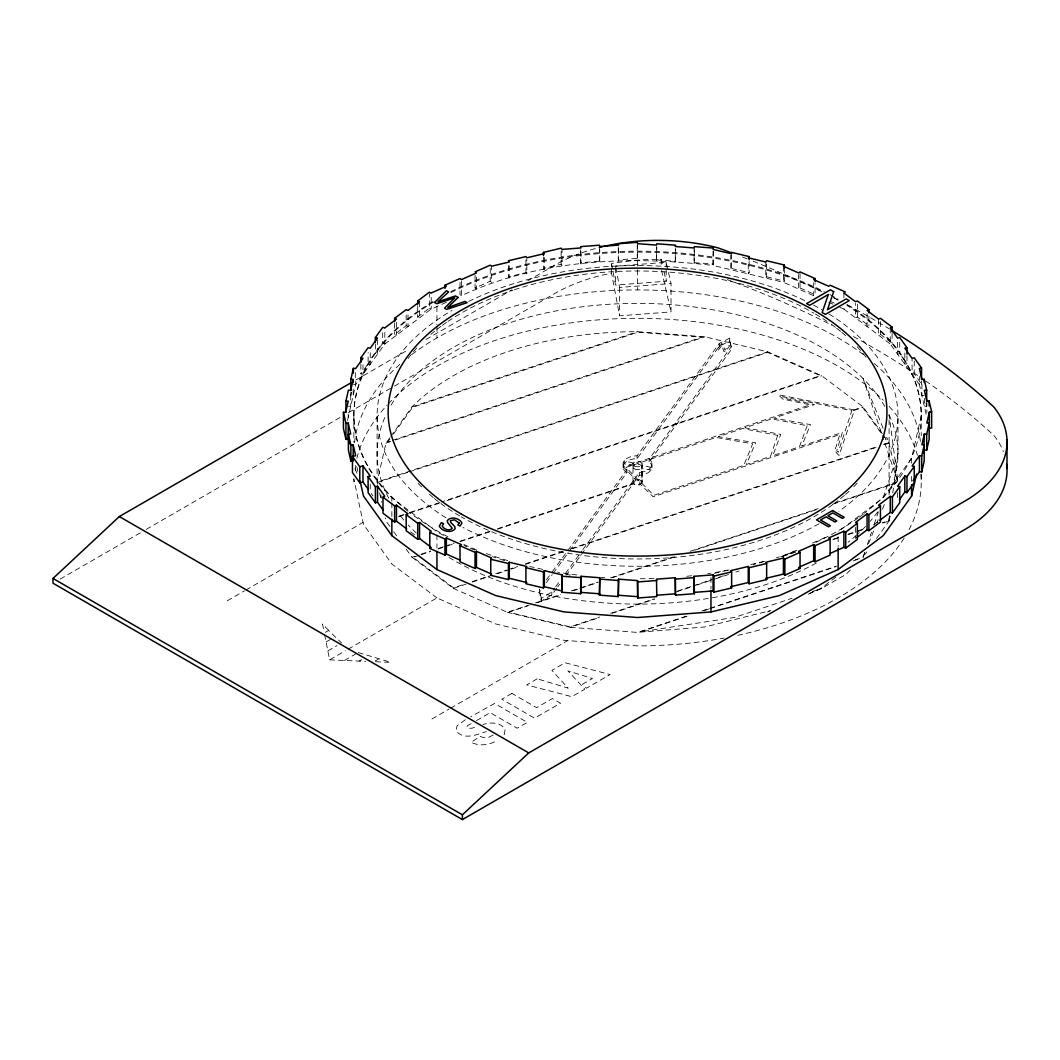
<?xml version="1.0" encoding="UTF-8"?>
<svg xmlns="http://www.w3.org/2000/svg" width="1060" height="1060" viewBox="0 0 1060 1060"><rect width="100%" height="100%" fill="white"/><g stroke="black" fill="none" stroke-linecap="round" stroke-linejoin="round"><path stroke-width="0.75" stroke-dasharray="5 3.75" d="M633.005 481.69L633.005 464.452M876.567 538.427L889.088 520.977L889.088 516.074M889.088 494.834L889.101 414.818L897.966 482.048L882.635 436.574M640.16 481.863L639.485 483.121L640.28 484.155L653.159 496.796L839.798 434.587L834.71 451.043L839.069 455.416L854.201 410.803L853.128 409.716L778.411 394.744L782.731 399.063L810.025 404.814L623.386 467.023L635.801 479.61L639.644 481.134L653.861 495.298L743.802 465.327L752.653 443.809L715.924 437.449L625.983 467.433L639.154 480.842M642.055 481.73L641.684 483.135L639.246 484.5A4.571 2.637 0 0 1 633.88 483.651L633.297 483.042A4.571 2.637 0 0 1 634.768 479.955L639.299 479.624L642.055 481.73L641.777 465.976L642.042 482.419L642.068 463.803M882.834 523.057L889.088 520.977L889.737 516.048M892.772 493.085L897.979 453.733L897.979 415.917M353.179 389.113L353.179 395.539L350.873 395.367L351.589 392.24M347.494 420.462L355.67 384.594L355.67 368.522M389.815 437.767L385.959 443.133L377.082 482.048L377.797 485.162M656.803 246.98L656.498 261.171L656.498 246.702M675.604 248.411L675.299 262.602L675.299 249.736M694.406 249.842L694.101 264.019L694.101 247.947M713.367 251.286L713.062 265.464C628.726 255.513 539.368 259.144 461.418 295.687L460 294.627L460 280.158M889.578 515.995L888.492 520.738L882.251 522.818M889.088 520.977L890.506 514.749M911.573 463.233L911.573 458.304L921.233 415.917A283.696 163.797 0 0 0 846.887 305.373M864.655 552.525L863.065 557.242L855.235 559.852M867.305 544.694L871.532 532.146M874.182 524.303L878.409 511.755M883.165 497.643L897.979 453.733M864.894 552.724L863.065 557.242L866.921 551.862M868.524 543.714L873.97 530.199M876.991 522.686L878.21 519.678M882.45 509.171L885.471 501.658M504.229 734.739L505.077 729.598C500.89 721.939 490.369 722.112 483.095 724.523M362.984 364.746L362.984 374.392L360.85 373.889L368.111 363.766L368.111 352.516M377.506 339.703L377.506 354.159L375.359 353.656L382.686 343.453L382.686 332.204M390.782 436.428L411.982 406.868A260.442 150.361 0 0 1 637.524 331.687L704.926 336.815L767.745 351.841L821.685 375.73L863.065 406.868L882.344 433.739M389.722 439.251L387.814 441.927L390.928 440.88M393.551 433.911L412.698 407.239L637.709 332.231L702.184 337.133L392.478 440.364M731.625 253.989L731.625 268.458L730.737 269.69L730.737 255.221M749.142 261.396L749.142 272.645L748.254 273.877L748.254 261.025M766.658 263.98L766.658 276.832L765.771 278.065L765.771 261.992M784.334 268.206L784.334 281.059L783.446 282.291L713.062 265.464L713.062 249.391M911.573 458.304L883.232 497.802L838.142 531.736M546.364 579.793L551.213 573.168M552.194 571.843L566.742 551.942M567.709 550.617L626.91 469.726L625.983 469.183A14.495 8.374 0 0 1 635.748 455.826L637.073 455.826L719.329 343.4L729.691 338.18L731.559 349.217L649.104 461.921A14.495 8.374 0 0 1 639.339 475.277L566.398 574.957M556.672 588.26L551.809 594.899L541.276 601.113L539.58 591.917L541.514 589.267M546.364 582.629L552.194 574.679M553.161 573.354L568.69 552.127M569.657 550.803L626.91 472.561L626.91 469.726M626.91 472.561L625.983 472.018A14.495 8.374 0 0 1 635.748 458.662L637.073 458.662L719.329 346.236L729.691 341.015L729.691 338.18M541.276 601.113L541.276 598.277L551.809 592.063L554.725 588.075M555.692 586.75L559.587 581.437M565.417 573.46L581.953 550.856M582.92 549.53L639.339 472.442A14.495 8.374 0 0 0 649.104 459.086L731.559 346.382M557.639 586.922L559.587 584.272M850.358 569.975L845.946 574.401L821.699 588.419L808.144 594.302M396.466 322.346L396.466 335.198L394.625 334.39L406.179 325.698L406.179 312.846M419.548 301.755L419.548 317.828L417.719 317.019L429.366 308.261L429.366 293.792M800.035 273.493L800.035 287.962L798.617 289.022L798.617 274.553M783.446 266.219L783.446 282.291L813.669 295.687L815.074 294.627L815.074 283.378M839.745 307.241L843.879 309.07L845.297 308.01M493.112 735.017L488.382 737.469A7.022 4.054 0 0 1 482.684 737.296L480.14 736.382L471.117 742.292C479.61 746.598 489.879 745.127 497.723 740.079M873.48 525.058L878.621 521.202M835.797 577.223L821.275 588.141L807.826 594.103M355.789 380.036L408.802 349.429M426.001 339.492L511.98 289.857M527.747 280.754L554.976 265.04A145.657 84.098 0 0 1 597.707 247.934M60.168 579.078L140.49 532.703M146.227 529.39L341.28 416.779M348.449 412.632L392.916 386.966M394.346 386.145L554.976 293.395A145.657 84.098 0 0 1 603.723 274.818L611.554 273.268L611.554 268.538M227.29 600.768L244.436 590.87M245.867 590.049L363.037 522.394M325.38 632.33L328.666 630.435L341.638 643.102M326.069 641.923L332.323 638.319M327.858 650.893L337.04 645.593M324.585 634.463L329.633 659.863L345.268 650.827M348.117 649.197L436.932 597.906L495.696 623.942L564.119 640.306L637.537 645.885A283.696 163.797 0 0 0 724.139 638.067M344.434 660.473L356.253 653.649M359.234 661.069L361.738 659.625M375.134 661.042L378.407 659.161M431.99 718.958L449.135 709.047M450.566 708.226L567.736 640.584M476.523 720.548L490.197 712.651L517.161 728.22L527.297 722.363L494.556 703.442L470.786 716.772M465.34 719.753L457.019 725.954L456.144 730.539C463.034 740.649 477.172 734.606 486.354 731.559M475.052 275.096L475.052 287.962L490.224 281.231L491.628 282.291L491.628 266.219M446.366 302.352L431.195 309.07L384.82 343.97L355.67 384.594L353.377 384.422M867.067 313.654L867.067 326.52L868.908 325.698L857.368 317.019L855.526 317.828L855.526 303.372M843.879 309.07L890.254 343.97L892.096 343.149L880.449 334.39L878.621 335.198L878.621 319.126M782.399 556.42L795.967 550.418M812.53 543.078L826.098 537.062M471.051 723.702L467.526 725.663L466.97 726.63L467.897 728.207L471.872 728.246L477.503 726.338M767.453 611.991L770.448 610.666L704.781 626.977L637.815 632.317M411.982 406.868L637.524 331.687M385.959 443.133L393.777 440.536M395.34 440.006L704.926 336.815M767.745 351.841L377.082 482.048L377.108 415.917M407.57 472.429L377.956 482.3L378.672 485.467M409.133 471.912L767.678 352.397L820.241 375.677L441.596 501.897M399.169 516.034L403.886 514.471M410.167 512.364L440.019 502.413M398.494 516.79L407.901 513.663M409.465 513.133L439.251 503.208M447.082 500.598L821.685 375.73M406.192 549.173L411.982 557.242L415.096 556.195M421.337 554.115L430.704 550.988M438.509 548.391L443.199 546.827M444.75 546.311L454.117 543.184M460.358 541.103L490.011 531.219M497.816 528.622L633.602 483.36M853.472 410.074L863.065 406.868M419.336 555.281L413.082 557.361L453.561 587.81L464.505 584.166M420.9 554.764L430.267 551.637M438.085 549.027L445.889 546.43M447.452 545.913L453.693 543.833M459.947 541.74L491.191 531.325M497.432 529.245L633.323 483.956L635.457 484.884A5.313 3.074 0 0 0 639.524 484.897L639.789 484.314M853.843 410.445L862.707 407.49L884.385 437.7M472.323 581.569L489.521 575.832M495.775 573.751L506.707 570.094M508.27 569.578L517.651 566.451M525.468 563.841L562.992 551.346M570.81 548.736L877.203 446.604M883.457 444.511L888.147 442.947L885.325 439.012M411.982 557.242L453.362 588.38L465.91 584.192M472.177 582.112L489.415 576.362M497.259 573.751L509.794 569.564M511.357 569.048L517.625 566.954M525.468 564.344L563.085 551.809M572.48 548.669L876.554 447.32M884.385 444.71L889.088 443.133L886.677 437.131M453.362 588.38L507.303 612.269L527.615 605.499M535.433 602.901L560.435 594.567M571.38 590.923L597.933 582.059M610.441 577.899L674.505 556.54M690.139 551.332L818.267 508.615M835.452 502.891L896.402 482.578M529.125 605.432L508.76 612.216L570.068 626.884L599.721 617M536.956 602.822L560.448 594.991M572.97 590.817L598.025 582.457M612.124 577.766L676.333 556.367M695.121 550.1L817.287 509.383M832.948 504.162L897.144 482.75M610.653 613.356L654.365 598.781M677.777 590.976L691.822 586.299M693.386 585.769L726.153 574.851M780.783 556.646L796.391 551.438M833.862 538.944L841.667 536.347M847.907 534.267L855.712 531.669M857.275 531.139L863.516 529.059M507.303 612.269L570.121 627.295L599.827 617.397M612.335 613.223L654.55 599.152M676.439 591.851L695.201 585.597M696.764 585.08L713.963 579.343M715.526 578.826L729.598 574.136M735.852 572.042L738.979 571.009M782.77 556.407L796.842 551.717M832.802 539.739L840.62 537.129M848.437 534.518L864.072 529.311M686.244 616.178L637.524 632.423L570.121 627.295M701.866 610.971L708.12 608.89M709.683 608.361L836.446 566.106M686.893 616.337L640.28 631.879L734.633 617.41L792.151 598.251M703.972 610.639L708.637 609.089M710.187 608.572L836.022 566.636M853.115 560.939L860.879 558.342M812.371 591.52L821.699 588.419M508.416 265.583L508.416 276.832L525.932 272.645L526.82 273.877L526.82 259.422M543.462 257.209L543.462 268.458L561.124 264.231L562.012 265.464L562.012 249.391M904.829 353.033L904.829 364.282L906.976 363.766L899.715 353.656L897.581 354.159L897.581 341.307M890.254 327.885L890.254 343.97L919.417 384.594L921.551 384.091L914.237 373.889L912.09 374.392L912.09 358.32M714.149 573.354L730.062 569.551M750.745 564.609L765.068 561.177M611.554 266.961L611.554 263.808L617.622 262.602A145.657 84.098 0 0 1 661.188 259.329L662.619 265.596M580.668 249.842L580.668 262.695L599.47 261.264L599.774 262.602L599.774 249.736M618.271 246.98L618.271 259.846L637.232 258.401L637.537 259.726M615.568 266.166L666.183 262.323L671.02 283.537L671.02 311.905L619.583 315.814L611.554 273.268M611.554 263.808L615.568 285.087L666.183 281.231L666.183 268.63M615.86 267.69L619.583 287.445L671.02 283.537M924.201 395.367L921.908 395.539L921.908 381.083M926.678 403.012L926.678 406.232L924.386 406.404L924.386 398.361M329.633 659.863L365.806 661.347M375.677 661.745L388.834 662.288M656.803 259.846L675.604 261.264M694.406 262.695L713.367 264.139M348.409 406.232L350.701 406.404L350.701 391.935M731.625 268.458L749.142 272.645M766.658 276.832L784.334 281.059M382.686 343.453L384.82 343.97L384.82 327.885M368.111 363.766L370.245 364.282L370.245 349.813M358.32 652.549L388.834 661.718M800.035 287.962L815.074 294.627M830.126 301.292L834.26 303.12M828.708 302.352L832.842 304.18M429.366 308.261L431.195 309.07L431.195 292.997M406.179 325.698L408.007 326.52L408.007 312.051M475.052 287.962L476.457 289.022L476.457 272.95M433.99 301.822A283.696 163.797 0 0 0 391.856 497.802L436.932 531.736A283.696 163.797 0 0 0 445.12 536.267M410.578 531.815L415.705 535.684M436.932 597.906L391.856 563.986L363.514 524.488L353.841 478.948M328.666 630.435L322.505 623.995L323.989 631.468M883.311 435.077L889.088 443.133L897.966 482.048M543.462 268.458L544.35 269.69L544.35 253.618M508.416 276.832L509.303 278.065L509.303 263.609M354.954 468.679L357.498 474.363M371.159 493.39L372.974 495.934M389.815 526.343L385.959 520.977L385.257 517.863M393.671 531.722L397.526 537.089M883.046 428.121L863.092 378.552L882.106 435.011M925.976 403.118L926.678 406.232M926.149 414.155L919.417 384.594L919.417 376.565M729.691 341.015L731.559 349.217M664.037 271.85L666.183 281.231M661.546 270.38L671.02 311.905M618.271 259.846L618.576 261.171L618.576 245.098M580.668 262.695L580.973 264.019L580.973 251.167M380.832 494.94L381.547 498.107M379.573 492.953L381.706 502.294M356.783 466.625L357.882 471.462M541.276 598.277L539.58 589.082L539.58 591.917M926.864 401.183L926.864 412.433M921.551 380.871L921.551 384.091M921.233 414.964L921.233 435.647M921.233 474.217L921.233 482.088M914.237 361.023L914.237 373.889M911.573 476.391L911.573 482.962M906.976 355.736L906.976 363.766M899.715 342.406L899.715 353.656M897.581 492.595L897.581 500.638M892.096 333.502L892.096 343.149M880.449 321.524L880.449 334.39M868.908 316.065L868.908 325.698M857.368 304.154L857.368 317.019M855.526 527.323L855.526 538.573M843.879 292.997L843.879 297.82M838.142 536.665L838.142 546.523M813.669 282.821L813.669 295.687M719.329 343.4L719.329 346.236M710.969 577.408L710.969 588.923M666.183 262.323L666.183 267.054M661.188 259.329L661.188 265.636M651.926 463.101L651.926 465.936M649.104 459.086L649.104 461.921M639.339 472.442L639.339 475.277M637.537 243.654L637.537 289.936M637.232 245.536L637.232 258.401M637.073 455.826L637.073 458.662M623.161 465.168L623.161 468.003M619.583 287.445L619.583 315.814M615.568 267.743L615.568 285.087M599.47 248.411L599.47 261.264M561.124 251.366L561.124 264.231M551.809 592.063L551.809 594.899M525.932 259.793L525.932 272.645M490.224 268.379L490.224 281.231M461.418 281.218L461.418 295.687M436.932 306.671L436.932 324.757M436.932 326.4L436.932 337.915M436.932 535.022L436.932 548.166M417.719 305.77L417.719 317.019M394.625 323.141L394.625 334.39M391.856 497.802L391.856 501.102M391.856 502.745L391.856 517.545M375.359 344.01L375.359 353.656M370.245 484.089L370.245 492.118M360.85 364.242L360.85 373.889M355.67 465.38L355.67 471.806M353.841 414.964L353.841 442.219M350.873 392.16L350.873 395.367M348.223 414.036L348.223 417.256M727.372 279.654A867.517 500.863 0 0 1 831.795 325.168M853.446 336.563A867.517 500.863 0 0 1 917.708 375.505M925.632 380.938A867.517 500.863 0 0 1 994.028 435.567A145.657 84.098 0 0 1 1003.396 451.626M742.596 257.077A867.517 500.863 0 0 1 747.128 258.839M753.13 261.224A867.517 500.863 0 0 1 821.792 291.805M833.213 297.529A867.517 500.863 0 0 1 838.977 300.497M847.695 305.094A867.517 500.863 0 0 1 888.942 328.666M920.915 474.204A283.696 163.797 0 0 1 908.128 531.298M904.154 538.082A283.696 163.797 0 0 1 737.217 635.443M353.841 482.088A283.696 163.797 0 0 1 353.894 478.948M356.836 458.344A283.696 163.797 0 0 1 387.085 405.158M388.251 403.913A283.696 163.797 0 0 1 633.853 318.318A283.696 163.797 0 0 1 883.232 400.203M889.141 406.417A283.696 163.797 0 0 1 917.39 455.19M354.49 442.669A283.696 163.797 0 0 1 401.912 362.52M411.823 354.504A283.696 163.797 0 0 1 863.264 354.504M874.354 363.54A283.696 163.797 0 0 1 920.597 442.669M846.887 304.432A283.696 163.797 0 0 1 864.549 513.199M863.264 514.193A283.696 163.797 0 0 1 859.329 517.108M857.99 518.062A283.696 163.797 0 0 1 814.014 543.21M797.067 550.405A283.696 163.797 0 0 1 781.021 556.261M779.392 556.818A283.696 163.797 0 0 1 776.423 557.785M764.247 561.508A283.696 163.797 0 0 1 753.289 564.503M729.068 570.002A283.696 163.797 0 0 1 714.268 572.652M710.969 573.182A283.696 163.797 0 0 1 707.802 573.659M691.743 575.739A283.696 163.797 0 0 1 685.237 576.428M653.954 578.482A283.696 163.797 0 0 1 637.537 578.76M604.624 577.647A283.696 163.797 0 0 1 601.338 577.422M576.865 574.971A283.696 163.797 0 0 1 557.52 572.108M542.746 569.339A283.696 163.797 0 0 1 529.775 566.477M507.753 560.607A283.696 163.797 0 0 1 485.983 553.426M476.443 549.782A283.696 163.797 0 0 1 462.571 543.899M447.929 536.797A283.696 163.797 0 0 1 409.266 512.218M407.994 511.225A283.696 163.797 0 0 1 433.99 300.881M450.778 291.672A283.696 163.797 0 0 1 824.296 291.672M829.967 294.614A283.696 163.797 0 0 1 838.142 299.145M857.169 483.188A249.405 143.988 0 0 1 853.525 486.964M849.073 491.244A249.405 143.988 0 0 1 845.549 494.41M844.343 495.457A249.405 143.988 0 0 1 839.335 499.578M838.036 500.598A249.405 143.988 0 0 1 834.061 503.619M832.71 504.613A249.405 143.988 0 0 1 461.193 516.776M459.669 515.902A249.405 143.988 0 0 1 439.675 502.625M438.35 501.618A249.405 143.988 0 0 1 434.467 498.558M433.209 497.524A249.405 143.988 0 0 1 428.333 493.35M421.549 486.964A249.405 143.988 0 0 1 417.918 483.188M408.1 358.518A249.405 143.988 0 0 1 416.739 348.011M430.744 334.483A249.405 143.988 0 0 1 435.753 330.349M437.051 329.329A249.405 143.988 0 0 1 441.013 326.308M442.378 325.314A249.405 143.988 0 0 1 446.525 322.386M447.943 321.418A249.405 143.988 0 0 1 512.841 290.268M514.312 289.777A249.405 143.988 0 0 1 813.894 313.151M815.405 314.038A249.405 143.988 0 0 1 829.953 323.353M831.331 324.334A249.405 143.988 0 0 1 835.399 327.315M836.724 328.322A249.405 143.988 0 0 1 840.606 331.369M841.865 332.403A249.405 143.988 0 0 1 846.741 336.577M857.169 346.739A249.405 143.988 0 0 1 867.954 359.87M570.452 575.063A283.696 163.797 0 0 1 565.695 574.361M504.692 560.634A283.696 163.797 0 0 1 497.18 558.249M495.696 557.759A283.696 163.797 0 0 1 492.436 556.659M474.867 550.1A283.696 163.797 0 0 1 464.081 545.516M450.778 292.613A283.696 163.797 0 0 1 821.407 291.182M834.101 297.807A283.696 163.797 0 0 1 838.142 300.099M829.026 313.998A260.442 150.361 0 0 1 838.831 511.317M819.022 523.759A260.442 150.361 0 0 1 462.942 527.482M446.048 517.823A260.442 150.361 0 0 1 451.904 310.447M468.639 301.451A260.442 150.361 0 0 1 804.99 300.748M813.55 305.081A260.442 150.361 0 0 1 821.699 309.586M889.101 414.818A260.442 150.361 0 0 1 889.101 492.648M877.667 511.953A260.442 150.361 0 0 1 870.247 521.255M865.543 526.396A260.442 150.361 0 0 1 857.606 534.134M856.467 535.181A260.442 150.361 0 0 1 848.013 542.296M816.306 563.072A260.442 150.361 0 0 1 709.948 598.158M708.292 598.436A260.442 150.361 0 0 1 448.95 557.428M416.341 533.1A260.442 150.361 0 0 1 408.325 525.124M403.714 519.943A260.442 150.361 0 0 1 398.414 513.292M388.755 498.213A260.442 150.361 0 0 1 385.297 416.315M391.1 405.092A260.442 150.361 0 0 1 638.809 303.372A260.442 150.361 0 0 1 884.782 406.47M842.382 432.467L836.698 450.844L838.182 452.328L851.829 410.617L782.598 396.745L784.029 398.176L814.504 404.589L773.866 418.13L810.463 424.609L801.744 446.008L842.382 432.467M777.709 435.395L770.487 456.423L746.293 464.492L755.661 442.815L718.415 436.614L742.61 428.545L777.709 435.395M807.203 425.696L799.465 446.764L772.886 455.628L780.716 434.401L745.008 427.75L771.601 418.885L807.203 425.696M721.449 343.784L717.01 349.84L718.349 350.158L721.833 345.401L723.861 351.509L725.279 351.854L729.704 345.798L728.379 345.467L724.908 350.224L722.867 344.129L721.449 343.784M511.927 693.412L501.817 699.255L534.558 718.163L560.475 703.204L552.419 698.553L536.612 707.669L511.927 693.412M537.234 678.811L526.661 684.919L571.777 696.685L584.789 689.172L567.908 670.9L592.474 678.493L582.563 684.217L586.418 688.231L610.109 674.544L565.059 662.738L551.889 670.344L568.173 688.152L537.234 678.811M633.337 463.101L624.181 460.875L624.181 463.71L633.337 465.936L633.337 463.101M650.893 467.38L641.75 465.154L641.75 467.99L650.893 470.229L650.893 467.38M634.741 469.05A4.571 2.637 0 0 0 642.068 467.327A4.571 2.637 0 0 0 635.828 464.518A4.571 2.637 0 0 0 634.741 469.05M634.741 466.214A4.571 2.637 0 0 0 642.068 464.492A4.571 2.637 0 0 0 635.828 461.683A4.571 2.637 0 0 0 634.741 466.214"/><path stroke-width="1.5" d="M345.931 412.26L345.931 401.011L348.409 390.146L350.701 390.332L353.179 379.467L350.873 379.294L350.873 390.544M350.873 379.294L353.377 368.35L355.67 368.522L362.984 358.32L360.85 357.816L360.85 362.626M929.355 412.128L929.355 428.2L931.647 428.028L931.647 411.956L929.355 412.128L926.864 423.072L929.156 423.258L926.678 434.11L924.386 433.938L921.908 444.789L924.201 444.962L921.71 455.906L919.417 455.734L912.09 465.936L914.237 466.453L906.976 476.563L904.829 476.046L897.581 486.169L899.715 486.673L892.401 496.875L890.254 496.371L878.621 505.13L880.449 505.938L868.908 514.63L867.067 513.808L855.526 522.5L857.368 523.309L845.721 532.08L843.879 531.259L828.708 537.976L830.126 539.05L830.126 555.122L815.074 561.787L815.074 545.715L813.669 544.641L798.617 551.306L800.035 552.379L800.035 568.452L784.864 575.169L784.864 559.097L783.446 558.037L765.771 562.264L766.658 563.496L766.658 579.568L749.142 583.755L749.142 567.683L748.254 566.451L730.737 570.638L731.625 571.87L731.625 587.942L713.95 592.169L713.95 576.097L713.062 574.865L694.101 576.309L694.406 593.706L675.604 595.137L675.299 577.74L656.498 579.171L656.803 596.568L637.842 597.999L637.537 580.602L618.576 579.171L618.271 596.568L599.47 595.137L599.774 577.74L580.973 576.309L580.668 593.706L561.707 592.262L562.012 574.865L544.35 570.638L543.462 571.87L543.462 587.942L525.932 583.755L525.932 567.683L526.82 566.451L509.303 562.264L508.416 563.496L508.416 579.568L490.753 575.341L490.753 559.269L491.628 558.037L476.457 551.306L475.052 552.379L475.052 568.452L460 561.787L460 545.715L461.418 544.641L446.366 537.976L444.962 539.05L444.962 555.122L429.79 548.391L429.79 532.319L431.195 531.259L419.548 522.5L417.719 523.309L406.179 514.63L408.007 513.808L396.466 505.13L394.625 505.938L382.991 497.18L384.82 496.371L377.532 486.209L375.399 486.725L368.111 476.563L370.245 476.046L362.984 465.936L359.777 466.705L352.463 456.502L355.67 455.734L353.179 444.789L350.873 444.962L348.409 434.11L350.701 433.938L348.223 423.072L345.931 423.258L343.427 412.3L345.732 412.128L348.223 401.183L345.931 401.011M561.707 592.262L562.012 574.865M580.668 593.706L580.973 576.309M599.47 595.137L599.774 577.74M618.271 596.568L618.576 579.171M360.095 481.134L363.514 496.12L391.856 535.631L436.932 569.551L495.696 595.574L564.119 611.938L637.537 617.516L710.969 611.938L779.392 595.574L838.142 569.551L883.232 535.631L911.573 496.12L916.582 474.138M923.671 453.11L924.386 433.938M913.004 480.736L919.417 471.806L921.71 471.978L924.201 461.034L924.201 444.962M924.386 450.01L926.678 450.182L929.156 439.33L929.156 423.258M360.85 357.816L368.111 347.693L370.245 348.21L377.506 338.087L375.359 337.584L375.359 342.406M375.359 337.584L382.686 327.381L384.82 327.885L396.466 319.126L394.625 318.318L394.625 321.524M490.753 575.341L491.628 574.109L476.457 567.392L475.052 568.452M508.416 579.568L509.303 578.336L509.303 562.264M543.462 255.593L543.462 252.386L561.124 248.159L562.012 249.391L580.973 247.947L580.668 246.622L599.47 245.191L599.774 246.516L618.576 245.098L618.271 243.773L637.232 242.329L637.537 243.654L656.498 245.098L656.803 243.773L675.604 245.191L675.299 246.516L694.101 247.947L694.406 246.622L713.367 248.066L713.062 249.391L730.737 253.618L731.625 252.386L749.142 256.573L748.254 257.805L765.771 261.992L766.658 260.76L784.334 264.987L784.334 268.206M543.462 587.942L544.35 586.71L544.35 570.638M784.334 264.987L783.446 266.219L798.617 272.95L800.035 271.89L815.074 278.555L815.074 281.761M899.397 499.71L904.829 492.118L904.829 476.046M879.906 520.235L890.254 512.444L892.401 512.947L899.715 502.745L899.715 486.673M904.829 492.118L906.976 492.635L914.237 482.525L914.237 466.453M1006.655 464.2A145.657 84.098 0 0 1 964.375 529.761L462.399 819.579L53 583.212L53 578.442L119.329 516.551L351.483 382.514M462.399 819.579L462.399 814.809L528.728 752.918L964.375 501.393A145.657 84.098 0 0 0 994.028 407.199A867.517 500.863 0 0 0 891.751 330.389M394.625 318.318L406.179 309.626L408.007 310.447L419.548 301.755L417.719 300.947L417.719 304.154M417.719 300.947L429.366 292.189L431.195 292.997L446.366 286.279L444.962 285.219L460 278.555L461.418 279.615L476.457 272.95L475.052 271.89L490.224 265.159L491.628 266.219L509.303 261.992L508.416 260.76L525.932 256.573L526.82 257.805L544.35 253.618L543.462 252.386M429.79 548.391L431.195 547.331M444.962 555.122L446.366 554.062L446.366 537.976M815.074 278.555L813.669 279.615L828.708 286.279L830.126 285.219L845.297 291.937L843.879 292.997L855.526 301.755L857.368 300.947L868.908 309.626L868.908 312.846M856.811 537.606L867.067 529.881L867.067 513.808M830.086 553.439L843.879 547.331L845.721 548.152L857.368 539.381L857.368 523.309M867.067 529.881L868.908 530.702L880.449 522.01L880.449 505.938M868.908 309.626L867.067 310.447L878.621 319.126L880.449 318.318L892.096 327.076L892.096 331.899M382.991 497.18L382.991 513.252L394.625 522.01L396.466 521.202L406.722 528.927M892.096 327.076L890.254 327.885L897.581 338.087L899.715 337.584L906.976 347.693L906.976 354.119M406.179 514.63L406.179 530.702L417.719 539.381L419.548 538.573L429.909 546.364M784.864 559.097L800.035 552.379M815.074 545.715L830.126 539.05M800.128 566.716L813.669 560.727L815.074 561.787M906.976 347.693L904.829 348.21L912.09 358.32L914.237 357.816L921.551 368.019L921.551 379.268M352.463 456.502L352.463 472.575L359.777 482.777L362.984 482.008L368.43 489.601M921.551 368.019L919.417 368.522L921.908 379.467L924.201 379.294L926.678 390.146L926.678 401.409M368.111 476.563L368.111 492.635L375.399 502.798L377.532 502.281L383.005 509.9M713.95 576.097L731.625 571.87M749.142 567.683L766.658 563.496M749.142 583.755L748.254 582.523L730.737 586.71L731.625 587.942M784.864 575.169L783.446 574.109L765.771 578.336L766.658 579.568M926.678 390.146L924.386 390.332L926.864 401.183L929.156 401.011L931.647 411.956M343.427 412.3L343.427 428.373L345.931 439.33L348.223 439.145L349.283 443.809M348.409 434.11L348.409 450.182L350.873 461.034L353.179 460.861L353.179 444.789M637.842 581.927L656.803 580.496M675.604 579.065L694.406 577.634M656.498 595.243L675.299 593.812L675.604 595.137M694.101 576.309L694.101 592.381L713.062 590.937L713.95 592.169M561.707 576.189L580.668 577.634M599.47 579.065L618.271 580.496M580.973 592.381L599.774 593.812M618.576 595.243L637.537 596.674L637.842 597.999M490.753 559.269L508.416 563.496M525.932 567.683L543.462 571.87M509.303 578.336L526.82 582.523M544.35 586.71L562.012 590.937M429.79 532.319L444.962 539.05M460 545.715L475.052 552.379M446.366 554.062L459.908 560.051M119.329 516.551L528.728 752.918M53 578.442L462.399 814.809M798.617 567.392L800.035 568.452M694.101 592.381L694.406 593.706M1007 440.072L1007 468.44M929.156 401.011L929.156 405.834M926.678 434.11L926.678 450.182M924.201 379.294L924.201 382.514M921.71 455.906L921.71 471.978M919.417 455.734L919.417 471.806M911.573 484.619L911.573 496.12M906.976 476.563L906.976 492.635M892.401 496.875L892.401 512.947M890.254 496.371L890.254 512.444M868.908 514.63L868.908 530.702M845.721 532.08L845.721 548.152M843.879 531.259L843.879 547.331M838.142 548.166L838.142 569.551M813.669 544.641L813.669 560.727M783.446 558.037L783.446 574.109M749.142 256.573L749.142 259.793M748.254 566.451L748.254 582.523M713.062 574.865L713.062 590.937M710.969 590.566L710.969 611.938M675.299 577.74L675.299 593.812M637.537 580.602L637.537 596.674M476.457 551.306L476.457 567.392M444.962 285.219L444.962 288.426M436.932 551.465L436.932 569.551M419.548 522.5L419.548 538.573M417.719 523.309L417.719 539.381M396.466 505.13L396.466 521.202M394.625 505.938L394.625 522.01M391.856 519.188L391.856 535.631M377.532 486.209L377.532 502.281M375.399 486.725L375.399 502.798M362.984 465.936L362.984 482.008M359.777 466.705L359.777 482.777M353.377 368.35L353.377 373.173M353.179 379.467L353.179 382.686M350.873 444.962L350.873 461.034M348.223 423.072L348.223 439.145M345.931 423.258L345.931 439.33M731.956 253.009A867.517 500.863 0 0 0 718.137 247.921A145.657 84.098 0 0 0 603.723 246.45M599.205 247.55A145.657 84.098 0 0 1 602.212 246.808M459.099 522.977L457.907 524.952L460.106 526.038L461.935 523.03C459.536 518.181 450.95 515.995 447.32 520.539L447.532 522.394L452.223 528.264C449.731 531.537 443.729 529.271 442.205 525.985L443.557 523.667L441.371 522.606L439.251 526.012C441.795 531.351 451.322 533.736 455.19 528.662L454.753 526.515L450.699 522.315L450.315 520.712L454.356 519.798L459.099 522.977M833.677 291.659L827.476 309.706L846.211 298.894L849.232 300.642L825.382 314.409L822.149 312.541L828.363 294.481L809.615 305.306L806.594 303.558L830.444 289.791L833.677 291.659M458.079 297.449L447.784 307.506L464.969 301.424L467.102 302.67L446.591 309.414L444.537 308.221L454.793 297.807L436.746 303.73L434.574 302.471L446.406 290.705L448.592 291.977L437.873 301.782L455.508 295.965L458.079 297.449M832.59 510.575L816.491 519.877L828.509 526.807L830.404 525.72L820.519 520.01L826.005 516.843L834.909 521.984L836.804 520.897L827.887 515.756L832.829 512.908L842.329 518.393L844.237 517.307L832.59 510.575M461.193 513.941A249.405 143.988 0 0 0 878.435 449.4A249.405 143.988 0 0 0 572.996 273.043A249.405 143.988 0 0 0 461.193 513.941"/></g></svg>
